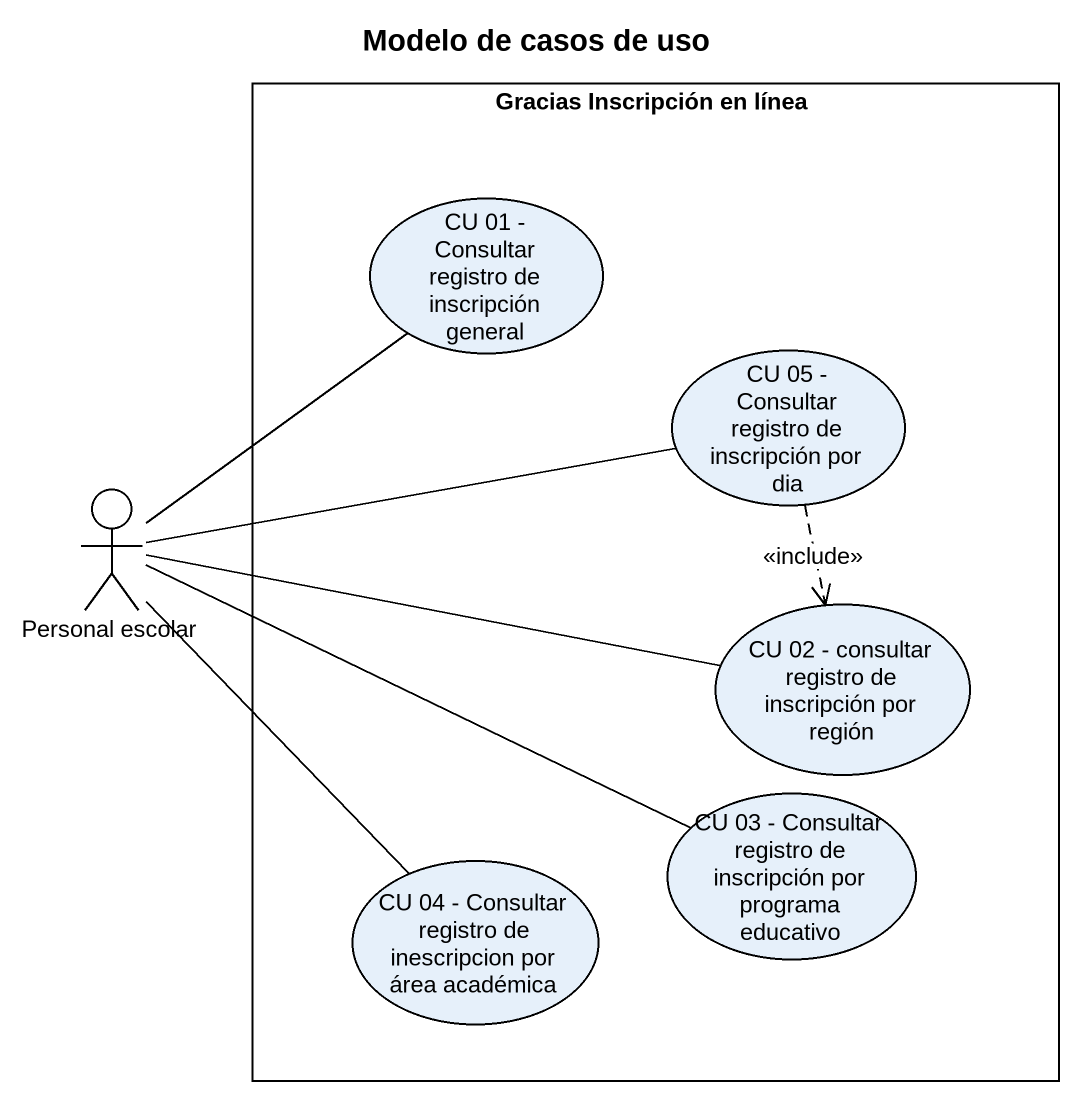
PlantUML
@startuml
title Modelo de casos de uso
rectangle "Gracias Inscripción en línea" as Gracias_Inscripción_en_línea {
  usecase "CU 01 - Consultar registro de inscripción general" as CU_01_Consultar_registro_de
  usecase "CU 05 - Consultar registro de inscripción por dia" as CU_05_Consultar_registro_de
  usecase "CU 02 - consultar registro de inscripción por región" as CU_02_consultar_registro_de
  usecase "CU 03 - Consultar registro de inscripción por programa educativo" as CU_03_Consultar_registro_de
  usecase "CU 04 - Consultar registro de inescripcion por área académica" as CU_04_Consultar_registro_de
}
actor "Personal escolar" as Personal_escolar
CU_01_Consultar_registro_de -- Personal_escolar
CU_05_Consultar_registro_de ..> CU_02_consultar_registro_de : <<include>>
Personal_escolar -right- CU_05_Consultar_registro_de
CU_02_consultar_registro_de -left- Personal_escolar
CU_03_Consultar_registro_de -left- Personal_escolar
CU_04_Consultar_registro_de -up- Personal_escolar
@enduml
